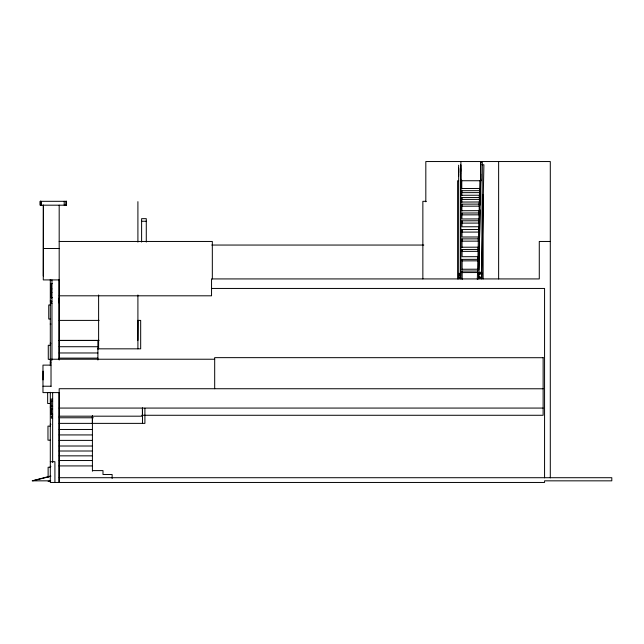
<?xml version="1.0" encoding="UTF-8"?>
<svg xmlns="http://www.w3.org/2000/svg" width="644" height="644" viewBox="0 0 644 644"><rect width="100%" height="100%" fill="white"/><g stroke="black" fill="none" stroke-linecap="round" stroke-linejoin="round"><path stroke-width="0.97" d="M460.726 277.403L458.753 277.403L458.753 275.366L460.726 275.366M543.134 388.775L59.184 388.71L59.184 482.461M543.134 357.71L214.685 357.645L214.685 388.71M458.649 176.359L458.649 174.331M43.027 379.936L43.068 371.137M480.722 180.739L480.722 162.352L482.324 162.352L481.672 278.924L481.672 272.267L478.766 272.267L478.766 278.924L480.722 174.081M478.903 270.045L479.466 241.991M479.539 237.982L480.102 209.928M480.199 204.921L480.722 178.871M477.333 279.335L479.917 180.739M50.787 475.972L32.2 480.835L50.699 480.835M32.667 480.835L50.747 476.343M461.796 188.515L479.539 188.467L479.547 190.664L479.547 192.62L461.804 192.669L461.804 190.705L479.547 190.664M461.82 195.269L479.369 195.229L479.386 197.523L461.837 197.571L461.837 199.423L479.386 199.382L479.369 195.229M461.853 202.047L479.208 201.999L479.216 204.1L479.225 206.152L461.861 206.201L461.861 204.14L479.216 204.1M461.885 210.717L479.007 210.668L479.015 212.971L479.015 214.822L461.901 214.871L461.901 213.019L479.015 212.971M478.782 223.082L478.782 220.779L461.933 220.828L461.933 223.13L478.782 223.082L478.774 218.928L461.925 218.976L461.901 213.019M461.965 229.562L478.573 229.522L478.573 232.073L461.973 232.114L461.965 229.562L461.998 237.016L478.315 236.976L478.323 238.86L478.323 241.13L462.006 241.17L462.006 238.9L478.323 238.86M462.038 247.224L478.122 247.183L478.13 249.437L478.13 251.337L462.054 251.377L462.054 249.486L478.13 249.437M477.784 259.331L477.784 260.828L462.094 260.868L462.094 259.371L477.784 259.331L477.776 256.674L462.078 256.714L462.054 249.486M462.134 269.256L477.59 269.216L477.59 271.035L462.142 271.076L462.142 272.581L477.59 272.541M460.726 179.153L460.726 179.95M458.649 180.739L457.61 180.739L457.61 278.924M460.581 180.739L481.092 180.739M425.821 201.322L422.858 201.322L422.858 278.924M425.587 201.653L426.062 201.653M141.608 221.246L146.285 221.246M59.184 241.46L212.327 241.46L212.327 278.924M550.298 241.46L539.278 241.46L539.278 278.924L211.546 278.924L211.546 295.805L59.184 295.805M211.812 245.05L423.816 245.05M43.438 248.487L59.184 248.487M460.726 273.386L458.753 273.386L458.753 274.618L460.726 274.618M43.285 275.962L43.438 205.186M59.184 279.915L43.285 279.915L43.285 205.186M50.304 280.1L50.779 280.1M51.963 283.658L51.182 283.561L51.182 297.617M51.963 283.722L50.868 283.771L50.868 288.923L51.963 288.923M211.393 288.448L544.566 288.448L544.566 477.832M51.963 292.416L51.029 292.416L51.029 297.56L51.963 297.617M51.182 297.456L51.963 297.456M51.335 297.906L51.963 297.906M59.184 298.011L59.184 303.123M50.304 300.45L50.779 300.45M50.304 301.239L50.779 301.239M51.963 301.247L51.029 301.247L51.029 303.437L51.963 303.437M50.304 304.982L48.751 304.982L48.751 319.03L50.304 319.03M59.184 320.398L99.112 320.398M137.655 320.398L140.674 320.398L140.674 348.831L97.413 348.831M50.304 323.795L50.779 323.795M50.304 324.56L50.779 324.56M59.184 340.378L99.112 340.378M137.905 340.378L138.033 320.398M59.184 340.475L97.896 340.475L97.896 360.028M50.304 343.196L50.779 343.196M50.304 343.799L50.779 343.799M50.304 345.264L48.276 345.264L48.276 359.312L50.304 359.312M59.184 346.722L97.896 346.722M59.184 352.968L97.896 352.968M59.184 358.12L97.896 358.12M214.685 359.231L51.021 359.231L51.021 386.231M50.304 362.395L50.779 362.395M50.304 363.047L50.779 363.047M50.965 365.116L42.971 365.116L42.971 392.599L59.184 392.599M42.971 386.231L51.15 386.231M52.647 399.071L51.085 399.071L51.085 414.068L52.647 414.068M51.085 401.156L52.647 401.156M50.304 403.498L47.656 403.498L47.656 392.462M51.085 406.308L52.647 406.308M50.304 406.96L50.779 406.96M50.304 407.185L50.779 407.185M59.184 408.071L543.134 408.071M51.085 408.916L52.647 408.916M52.647 414.35L50.932 414.35L50.932 409.198M141.777 415.275L543.134 415.275L543.134 357.645M52.647 415.96L51.399 415.96L51.399 418.141L52.647 418.141M59.184 416.185L142.388 416.185L142.388 408.071M59.184 417.771L93.34 417.771M59.184 423.374L144.908 423.374L144.908 408.288M50.304 424.195L50.779 424.195M50.304 424.621L50.779 424.621M50.304 426.119L47.97 426.119L47.97 440.174L50.304 440.174M59.184 429.468L92.414 429.468M59.184 434.925L92.414 434.925M59.184 440.391L92.414 440.391M59.184 446.01L92.414 446.01M59.184 451.009L92.414 451.009M59.184 455.847L92.414 455.847M59.184 460.532L92.414 460.532M50.304 461.7L54.917 461.7L54.917 482.461M59.047 465.918L92.414 465.918M50.304 466.337L50.779 466.337M50.304 466.811L50.779 466.811M50.304 467.254L48.123 467.254L48.123 477.293M92.414 470.603L102.992 470.603L102.992 474.499L112.128 474.499L112.128 478.484M59.184 477.711L611.8 477.711L611.8 480.835L544.566 480.835L544.566 482.461L50.304 482.461L50.304 392.309M48.123 481.301L50.304 481.301M481.913 164.751L483.894 164.775L481.672 277.942L478.766 277.91M478.766 273.273L481.728 273.314M478.766 274.07L481.728 274.111M478.766 277.057L481.672 277.097M478.573 229.522L478.556 226.736L461.957 226.785L461.933 220.828M461.764 180.739L461.788 189.046M461.804 190.705L461.82 195.607M461.837 197.571L461.845 202.256M461.861 204.14L461.885 211.071M462.006 238.9L462.038 247.634M462.094 259.371L462.126 269.764M462.142 271.076L462.167 279.448M478.774 218.928L478.774 220.779M460.718 164.47L460.726 171.457M460.621 168.688L460.726 278.136L458.753 278.136L458.753 278.924L458.649 165.226M458.649 168.688L458.649 174.387M550.298 477.832L550.298 161.539L425.821 161.539L425.821 201.653M498.633 161.539L498.633 278.924M483.129 194.665L483.129 278.924M480.633 161.539L480.633 180.739M460.895 161.539L460.895 180.739M460.726 165.13L460.726 278.924M460.621 172.681L460.621 173.437M458.753 275.366L458.753 277.403M458.649 168.165L458.649 172.689M146.285 242.08L146.285 218.67L141.608 218.67L141.608 242.08M142.477 408.071L142.477 423.374M137.905 201.653L137.905 242.096M137.905 294.984L137.905 348.831M98.613 294.984L98.613 348.831M92.414 415.726L92.414 471.183M92.366 416.113L92.366 423.374M66.227 201.314L66.227 205.186M66.074 201.314L66.074 205.186M64.199 201.314L64.199 205.186M59.184 205.186L59.184 360.028M59.047 279.915L59.047 359.336M59.047 392.599L59.047 482.461M52.647 392.599L52.647 462.464M51.963 279.915L51.963 360.133M51.335 288.689L51.335 292.658M50.779 401.631L50.779 406.783M50.304 279.44L50.304 365.639M41.095 201.314L41.095 205.186M40.789 201.314L40.789 205.186M40.628 201.314L40.628 205.186M40.475 201.314L40.475 205.186M40.314 201.314L40.314 205.186M66.525 201.314L40.161 201.314L40.161 205.186L66.525 205.186L66.525 201.314"/></g></svg>
